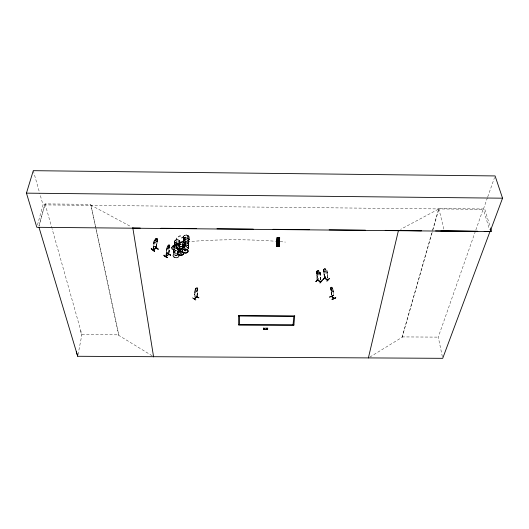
<?xml version="1.0" encoding="UTF-8"?>
<svg xmlns="http://www.w3.org/2000/svg" width="529" height="529" viewBox="0 0 529 529"><rect width="100%" height="100%" fill="white"/><g stroke="black" fill="none" stroke-linecap="round" stroke-linejoin="round"><path stroke-width="0.4" stroke-dasharray="2.65 1.98" d="M169.558 245.456L168.817 252.869M173.512 251.057L173.829 249.919M173.558 251.242L173.585 250.733M174.008 246.659L173.995 245.945M174.246 244.206L174.233 243.492M174.425 241.806C174.544 238.447 181.381 239.492 179.986 242.765M174.577 249.628L174.954 249.774L174.497 249.867M157.212 239.207L157.582 239.055L156.326 246.739M175.178 242.871L175.522 242.771M175.159 242.745L175.37 242.652M153.311 249.741L154.428 240.741M178.63 241.191L179.51 241.178M179.371 241.019C179.199 241.885 178.425 240.576 178.954 241.35M179.483 241.145L178.736 241.29M179.787 246.924L179.827 246.408M183.351 245.648C182.657 246.805 182.267 244.636 183.378 245.687M182.379 248.802L182.419 248.273M182.796 244.054L182.842 243.426M183.001 241.72L183.325 240.589M183.457 236.529L183.576 237.594M183.246 245.707L182.664 245.859L182.908 245.436M183.854 244.861L183.51 245.046L184.105 246.243M184.33 237.838L184.509 238.195L184.171 237.918M184.118 246.256L183.841 247.274L182.862 248.028M196.914 296.346L197.443 288.272C198.825 287.769 197.019 291.208 196.722 291.585L195.723 292.226L194.864 291.426M197.079 295.605L197.634 288.212M197.238 295.367L197.707 288.093M197.343 295.433L197.826 288.16L197.443 288.272M187.081 243.433L187.61 243.122M194.758 294.627L195.261 289.753M194.87 294.699L195.194 289.859L194.599 294.871M187.696 236.318C188.159 237.574 189.018 235.517 187.663 236.344M188.324 236.45L187.696 236.271M187.828 236.43L188.522 236.337M187.14 243.466L187.855 243.591M188.417 236.364L188.152 236.238M187.974 243.499L187.213 243.188M194.328 297.219L195.089 289.786M188.496 246.772L188.337 245.601M188.668 244.524L188.721 243.895M188.86 242.189L188.906 241.66M189.045 239.663A2.936 2.017 5.3 0 0 185.176 237.217A2.936 2.017 5.3 0 0 184.271 240.616A2.936 2.017 5.3 0 0 189.045 239.663L189.098 239.207M188.245 249.047L188.41 246.97M188.45 246.554L188.78 242.381A2.896 1.984 5.2 0 0 184.958 239.974A2.896 1.984 5.2 0 0 184.066 243.314A2.896 1.984 5.2 0 0 188.78 242.381M188.813 241.971A2.896 1.984 5.3 0 0 184.991 239.558A2.896 1.984 5.3 0 0 184.099 242.904A2.896 1.984 5.3 0 0 188.813 241.971L188.979 239.928A2.89 1.984 5.3 0 0 185.163 237.514A2.89 1.984 5.3 0 0 184.277 240.86A2.89 1.984 5.3 0 0 188.979 239.928M189.012 239.518A2.89 1.984 5.3 0 0 185.203 237.104A2.89 1.984 5.3 0 0 184.31 240.45A2.89 1.984 5.3 0 0 189.012 239.518L189.164 237.475A2.876 1.984 5.3 0 0 185.375 235.061A2.876 1.984 5.3 0 0 184.489 238.4A2.876 1.984 5.3 0 0 189.164 237.475M183.841 248.802L184.013 246.726M182.498 248.075L182.677 245.992M183.08 241.409L182.803 246.931M183.12 240.999L183.292 238.949M183.338 238.539L183.517 236.496M179.529 249.047L179.708 247.122M179.748 246.712L179.933 244.669M179.966 244.259A2.87 1.957 5.8 0 0 176.15 241.879A2.87 1.957 5.8 0 0 175.311 245.178A2.87 1.957 5.8 0 0 179.966 244.259L180.144 242.216A2.857 1.951 5.9 0 0 176.349 239.842A2.857 1.951 5.9 0 0 175.516 243.135A2.857 1.951 5.9 0 0 180.144 242.216M177.863 246.23L178.101 244.398L178.597 244.286L178.141 244.848L178.564 244.662M178.26 243.38C178.266 244.788 178.544 242.361 177.314 243.79L177.341 244.385L177.314 243.79M178.425 244.596C177.638 244.689 179.113 243.948 178.154 246.025A2.916 1.984 5.8 0 0 179.338 242.871A2.916 1.984 5.8 0 0 174.59 242.917A2.916 1.984 5.8 0 0 176.64 245.978M178.524 244.213L178.293 246.045L178.379 244.471L177.612 243.929L178.571 244.834M179.06 243.578L178.967 243.155L178.69 243.737M178.703 246.17L178.981 243.195L172.712 246.197L179.08 243.591M178.795 246.269L179.073 243.294M179.093 241.376L179.305 240.979M175.992 246.772L176.097 245.661C174.272 244.385 172.421 246.349 171.323 247.704L171.237 248.881L172.732 249.324L174.332 248.604M176.064 246.805L176.17 245.654M173.38 252.822L173.578 250.739A2.903 1.957 5.7 0 1 175.423 249.324M173.631 250.329L173.75 249M173.849 248.088L174.034 246.164M174.081 245.747L174.272 243.704M174.319 243.3L174.524 241.257M174.226 247.215L173.677 246.752L171.528 248.379L173.565 247.863M172.811 246.289L172.745 245.886M168.691 252.789L169.465 245.403C170.854 244.94 169.002 248.392 168.639 248.842L167.614 249.582L166.721 248.875M168.969 252.591L169.736 245.205M169.088 252.67L169.908 245.231C166.714 243.155 166.37 251.467 166.291 253.186M166.39 254.628L167.21 247.103L166.787 247.367L165.994 254.747M165.941 256.466L166.205 254.006M166.265 254.548L167.058 247.162M156.538 246.474L157.444 238.936M156.465 248.075L157.622 239.022L157.45 240.444L156.101 242.494L154.878 243.102L153.952 242.295M156.214 246.646L157.126 239.101M153.066 248.306L154.005 240.768L154.428 240.695M153.179 248.399L154.111 240.86L155.4 238.837L156.624 238.235M153.291 248.894L154.323 240.602M152.167 355.799L118.86 335.439L90.763 204.366L45.084 203.896L39.02 225.956M331.531 287.373L331.438 288.927L332.007 289.945L331.571 287.353M78.034 354.655L81.896 334.626L52.001 228.462M118.86 335.439L90.763 204.366M181.546 242.394L172.712 246.197M181.394 242.216L178.213 243.69L179.576 243.195M178.63 244.947L178.452 244.517M331.002 287.961L331.253 286.949M38.981 225.817L44.872 204.399M37.46 224.97L43.034 204.888L39.708 193.224M369.831 357.095L402.093 337.297L432.438 230.71M432.662 229.917L438.792 208.519L483.222 208.975L489.563 229.798M402.093 337.297L438.891 208.922L400.598 229.348M196.332 288.034L195.882 290.044L196.497 290.17C196.94 289.813 197.191 287.386 196.299 288.014M318.028 270.815L317.744 272.481L318.637 273.308L318.947 272.283L318.002 270.841M168.354 245.271L168.103 247.651L168.811 246.62L168.685 245.026L168.394 245.291M442.376 356.751L438.257 337.118L475.591 230.717M475.862 229.943L483.222 208.975M487.44 197.707L483.347 209.378L43.034 204.888M487.718 196.933L494.549 177.486M156.597 238.281L155.447 238.896L154.574 241.654L155.228 242.097L156.002 241.687L156.882 240.431L156.591 238.202L157.622 239.022M174.239 243.459L174.517 242.89M173.995 245.912L174.279 245.344M173.3 252.988L173.585 252.412M178.491 245.291L178.253 245.78A2.89 1.964 5.5 0 1 182.717 244.649A2.89 1.964 5.5 0 1 182.829 247.936M180.204 242.275L179.569 243.188M183.444 236.516C184.423 233.739 190.334 234.942 188.992 238.024M179.728 245.072L179.847 243.333M183.537 238.136L183.418 239.901M179.51 247.519L179.787 246.957M182.829 243.512L183.08 242.923M182.869 245.244L182.756 245.833M182.922 245.172L182.631 245.582M183.682 247.909A2.916 1.984 5.2 0 1 183.49 244.973L183.808 244.874M183.345 245.721L183.206 245.449M182.472 248.161L182.703 247.671M187.24 243.373L187.445 243.128M188.767 240.331L189.045 239.776A2.936 2.017 5.3 0 0 185.163 237.342A2.936 2.017 5.3 0 0 184.257 240.741A2.936 2.017 5.3 0 0 189.032 239.789L188.813 240.272M187.947 243.459L187.187 243.538M188.569 242.785L188.807 242.302M188.615 242.718L188.853 242.229A2.943 2.017 5.2 0 0 184.952 239.796A2.943 2.017 5.2 0 0 184.046 243.195A2.943 2.017 5.2 0 0 188.833 242.249M188.43 245.02L188.681 244.431M188.205 247.367L188.489 246.812M194.93 290.064L195.968 288.014L197 287.392L197.892 288.146M197.31 289.542L196.603 290.791L195.955 291.208L195.373 290.785L196.014 288.067L194.824 289.958M169.267 246.699L168.513 248.028L167.852 248.511L167.29 248.141L168.037 245.33L169.088 244.583M178.333 243.796L175.483 243.241L174.438 241.813M154.091 240.907L155.447 238.896M154.911 243.128L156.055 242.441L157.384 240.424M157.12 238.625L155.83 240.239L154.766 239.888M317.374 277.963L316.864 271.476L316.415 271.483L316.481 272.858L317.876 274.683L319.179 275.113L320.362 274.101M317.142 280.377L316.441 271.45L317.565 270.451L318.822 270.941L320.224 272.726L319.827 272.455M316.481 272.858L317.916 274.63L319.152 275.073M320.792 279.986L320.19 272.693L318.861 270.881L319.668 273.539L318.894 274.101L318.055 273.824L317.155 272.713L317.592 270.498L316.395 271.423L316.811 271.463L317.301 278.056M319.86 272.461L320.442 279.874M173.069 245.912L171.356 247.731L174.226 245.978L175.112 246.309M324.508 276.059L323.603 269.44L324.224 277.646M323.94 269.565C322.65 269.697 325.976 267.363 324.098 269.79L324.191 270.848L325.871 272.303L326.605 271.787L326.512 270.736L325.785 269.122L324.581 268.653L325.824 269.069L327.147 270.974L327.795 278.221M323.45 269.526L323.609 270.934L324.925 272.819L326.175 273.301L327.306 272.349M327.458 278.095L326.882 270.703L327.881 278.135M323.642 270.908L324.951 272.792L326.155 273.262M178.485 245.277C181.381 241.998 184.323 247.46 187.445 245.694L186.003 246.064M183.074 243.009L183.497 242.487M188.992 238.037L187.332 239.002L184.456 238.513M188.436 244.934L187.438 245.78M188.007 245.449L188.43 245.039M331.63 291.082L330.585 287.564C333.468 285.23 333.025 293.469 333.204 294.349M169.855 245.284L169.465 245.403M167.633 249.536L168.639 248.842M195.69 292.2L196.709 291.558M154.442 240.629L154.005 240.768M156.2 238.665L155.275 240.285L155.526 241.257L156.353 240.298L156.167 238.639M154.058 241.184L157.589 239.3M182.538 242.474C183.318 241.237 180.713 241.072 181.209 242.348C182.194 243.525 182.412 242.203 182.115 241.383M181.685 242.844L181.262 241.746M331.333 294.832L330.784 287.525L331.676 294.97M330.658 287.584L330.995 287.723M331.683 291.036L332.463 291.796L333.045 291.109M172.838 245.985L179.086 243.34M178.676 244.782L178.247 245.059L177.949 244.656M172.804 248.716L171.211 248.848L172.745 249.278L174.299 248.57M187.96 236.106L188.059 236.496M187.326 238.996L188.007 238.784M182.181 248.246L179.285 247.757A2.91 1.977 5.5 0 0 183.689 247.427A2.91 1.977 5.5 0 0 182.141 244.504A2.91 1.977 5.5 0 0 178.306 245.84M81.896 334.626L118.946 334.837M402.027 336.913L438.257 337.118M186.096 234.969L186.856 235.028M177.063 239.749L177.823 239.809M182.908 245.502L183.12 245.443M186.016 245.978L183.867 245.41M176.183 250.733L174.286 249.827M181.672 244.305L182.406 244.497M323.808 269.572L324.561 277.771M317.539 270.478L318.861 270.881M320.19 272.693L319.8 272.528M326.796 270.795L327.127 270.921M187.669 242.434L185.514 241.859L183.497 242.593L186.274 242.018L188.542 243.446M90.624 205.001L131.337 226.848M196.722 291.585L197.8 289.548M174.292 249.728L176.197 250.634A2.903 1.957 5.7 0 1 173.968 249.245M169.908 245.297L169.029 244.61L169.379 245.635M156.564 238.248L157.582 239.055M184.469 238.493A2.89 1.99 5.3 0 1 185.362 235.134A2.89 1.99 5.3 0 1 189.177 237.554A2.89 1.99 5.3 0 1 184.469 238.493L183.583 237.607M187.676 242.441L188.701 243.981M197.859 288.179L196.947 287.419L197.377 288.497M178.716 243.439L178.432 246.302L178.571 243.638M173.922 249.238L174.279 249.82M179.086 247.618L179.596 248.729M179.437 248.194L179.073 247.717A2.929 1.984 5.8 0 0 178.947 245.059A2.929 1.984 5.8 0 0 175 244.748A2.929 1.984 5.8 0 0 174.524 247.393M182.981 244.504L183.332 245.092M331.101 289.006L331.683 290.302L332.199 290.778L332.635 290.428L332.067 287.624L332.939 289.753M173.519 251.09L173.717 251.665M173.975 246.507L174.167 247.089M174.213 244.054L174.405 244.636M179.814 246.362L179.622 245.78L179.787 246.296M182.809 243.968L182.968 244.59M183.008 241.766L183.199 242.348M188.331 245.601L188.489 246.117M188.132 248.101L188.324 248.696A2.969 2.01 5.1 0 0 185.11 246.679A2.969 2.01 5.1 0 0 182.412 248.736M188.701 241.019L188.893 241.614M188.899 238.566L189.091 239.161M484.862 209.524L490.396 227.589M80.408 330.579L81.777 335.227M33.287 170.675L39.49 192.45M45.084 203.896L51.776 227.668M438.792 208.519L444.115 230.148M333.072 289.661L333.541 294.488M332.86 289.462L333.415 294.541M330.87 287.783L331.551 295.03M330.784 287.525L331.465 294.779M325.176 268.851L325.553 273.063M323.603 269.44L324.244 276.746M320.263 272.6L320.872 279.894M319.88 272.481L320.521 279.781M316.514 271.364L317.089 278.664M182.664 242.15A223.767 86.134 -3.2 0 1 275.589 241.264M280.132 241.627A223.767 86.134 -3.2 0 1 285.409 242.103M186.334 250.891A2.923 1.977 5.1 0 1 184.105 250.713M182.69 248.015A2.923 1.977 5.1 0 1 185.467 247.003A2.923 1.977 5.1 0 1 188.086 248.438M186.36 250.772A2.969 2.01 5.1 0 1 184.099 250.601M182.399 248.868A2.969 2.01 5.1 0 1 182.432 248.346M182.664 247.85A2.969 2.01 5.1 0 1 185.871 246.871A2.969 2.01 5.1 0 1 188.304 248.809M184.31 248.101A2.962 2.01 5.2 0 1 183.14 245.053A2.962 2.01 5.2 0 1 187.656 245.006A2.962 2.01 5.2 0 1 187.246 248.068M185.626 250.548A2.929 1.984 5.1 0 1 184.138 250.296M182.465 248.59A2.929 1.984 5.1 0 1 185.124 246.56A2.929 1.984 5.1 0 1 188.284 248.531M183.49 244.973A2.916 1.984 5.2 0 1 187.782 245.311A2.916 1.984 5.2 0 1 187.213 248.187M186.373 250.647A2.969 2.01 5.1 0 1 184.846 250.66M184.323 247.969A2.962 2.01 5.2 0 1 183.153 244.927A2.962 2.01 5.2 0 1 187.663 244.881A2.962 2.01 5.2 0 1 187.259 247.942M185.077 247.989A2.916 1.984 5.2 0 1 183.067 244.94A2.916 1.984 5.2 0 1 187.815 244.894A2.916 1.984 5.2 0 1 186.572 247.975M182.168 248.134A2.89 1.964 5.5 0 1 179.331 247.658M178.306 245.972A2.896 1.964 5.5 0 1 182.366 244.729A2.896 1.964 5.5 0 1 183.365 247.83M182.816 248.147A2.896 1.964 5.5 0 1 179.311 247.87M179.258 246.864A2.956 1.997 5.4 0 1 183.728 248.048M179.271 247.036A2.916 1.971 5.4 0 1 183.682 248.2M179.271 246.739A2.956 1.997 5.4 0 1 183.742 247.916M179.311 246.62A2.91 1.971 5.4 0 1 183.715 247.777M181.771 252.888A2.962 1.997 5.4 0 1 179.516 252.71M181.764 252.717A2.916 1.964 5.4 0 1 179.549 252.538M181.758 253.021A2.962 1.997 5.4 0 1 179.503 252.842M181.731 253.133A2.916 1.964 5.4 0 1 179.51 252.961M174.18 247.182A2.883 1.951 5.8 0 1 175.416 244.867A2.883 1.951 5.8 0 1 179.06 245.489A2.883 1.951 5.8 0 1 179.086 248.008M174.51 247.519A2.929 1.984 5.8 0 1 174.993 244.874A2.929 1.984 5.8 0 1 178.934 245.185A2.929 1.984 5.8 0 1 179.133 247.883M176.415 246.6A2.89 1.951 5.7 0 0 175.681 246.673A2.883 1.951 5.7 0 1 176.415 246.607M174.577 247.235A2.883 1.951 5.8 0 1 175.046 244.629A2.883 1.951 5.8 0 1 178.928 244.94A2.883 1.951 5.8 0 1 179.126 247.592M176.633 246.091A2.876 1.957 5.8 0 1 174.497 243.228A2.876 1.957 5.8 0 1 178.934 242.771A2.876 1.957 5.8 0 1 178.762 245.873M179.04 247.698A2.903 1.957 5.7 0 1 179.556 248.683M177.215 255.6A2.91 1.951 5.7 0 1 174.365 255.123M173.34 253.239A2.91 1.951 5.7 0 1 176.686 251.811M177.248 255.487A2.956 1.977 5.7 0 1 175 255.309M173.307 253.087A2.956 1.977 5.7 0 1 176.706 251.639M174.59 252.505A2.943 1.984 5.7 0 1 174.749 249.364M176.521 255.262A2.916 1.951 5.7 0 1 175.767 255.203M173.353 253.331A2.916 1.951 5.7 0 1 176.726 251.387M174.603 252.631A2.903 1.957 5.7 0 1 173.585 250.739M177.255 255.355A2.956 1.977 5.7 0 1 175.013 255.183M173.3 253.477A2.956 1.977 5.7 0 1 176.719 251.506M175.251 252.69A2.943 1.984 5.7 0 1 173.545 250.977A2.943 1.984 5.7 0 1 174.755 249.232M176.183 250.832A2.89 1.951 5.7 0 1 173.955 249.47M179.007 247.929A2.89 1.951 5.7 0 1 179.357 248.399M175.278 252.518A2.903 1.957 5.7 0 1 174.239 249.437M172.441 248.901L172.507 249.304L172.441 248.901M319.417 274.088L318.418 272.918L317.565 273.513L318.174 272.64L317.42 271.37L318.365 272.501L319.199 271.959L318.617 272.792L319.41 274.121M169.042 247.493L168.401 247.155L167.581 248.59L168.242 247.076L167.832 246.395L168.434 246.745L169.234 245.37L168.592 246.831L169.042 247.493M325.004 268.997L324.753 270.643L325.613 271.503L325.904 270.498L325.031 268.963M182.75 237.164L181.923 238.149L181.209 237.832L181.745 237.6A3.253 1.838 -43.7 0 0 179.298 236.423A3.253 1.838 -43.7 0 0 176.415 239.915L176.944 239.69L176.064 240.688L175.317 240.397L175.84 240.166A3.895 2.202 -43.7 0 1 179.291 235.987A3.895 2.202 -43.7 0 1 182.221 237.395L182.75 237.164M183.887 245.383A2.903 1.977 5.2 0 0 188.608 244.451A2.903 1.977 5.2 0 0 184.78 242.044A2.903 1.977 5.2 0 0 183.887 245.383M183.907 245.238A2.896 1.977 5.2 0 0 188.615 244.312A2.896 1.977 5.2 0 0 184.793 241.912A2.896 1.977 5.2 0 0 183.907 245.238M184.059 243.069A2.943 2.017 5.2 0 0 188.846 242.123A2.943 2.017 5.2 0 0 184.965 239.67A2.943 2.017 5.2 0 0 184.059 243.069M183.874 245.608A2.896 1.977 5.2 0 0 188.582 244.676A2.896 1.977 5.2 0 0 184.766 242.275A2.896 1.977 5.2 0 0 183.874 245.608M173.995 249.106A2.89 1.951 5.7 0 0 176.217 250.468A2.883 1.951 5.7 0 1 174.001 249.106M179.562 248.537A2.89 1.951 5.7 0 0 179.04 247.559A2.883 1.951 5.7 0 1 179.556 248.544M175.502 243.34A2.857 1.944 5.9 0 0 180.124 242.421A2.857 1.944 5.9 0 0 176.336 240.047A2.857 1.944 5.9 0 0 175.502 243.34M175.271 245.344A2.916 1.984 5.8 0 0 179.999 244.405A2.916 1.984 5.8 0 0 176.124 241.991A2.916 1.984 5.8 0 0 175.271 245.344"/><path stroke-width="0.79" d="M239.492 324.396L239.472 315.912M238.652 315.906L294.646 316.263M294.693 315.767L293.84 325.487L238.685 325.15L238.652 315.403M238.685 324.389L293.866 324.727M317.155 280.416L317.585 280.377M276.654 246.494L277.242 237.7M276.607 246.494L277.136 237.62M276.958 246.567L277.447 237.7L276.984 237.693M277.599 237.627L277.269 246.567L276.912 246.567M277.751 237.706L277.216 246.574L277.765 237.693L277.427 237.706M278.876 237.726L278.366 246.593L279.028 237.581L279.517 237.653L279.16 246.587L279.682 237.719L279.16 237.726M279.206 237.726L278.644 246.593L279.16 246.587M279.305 237.713L278.829 246.6L279.365 237.726M198.818 297.807L195.651 295.949L198.838 297.807M195.842 299.692L195.664 299.983L192.609 297.9M197.033 297.225L196.881 296.782M194.639 298.482L194.533 298.409M177.499 251.407L181.222 249.509L177.506 251.427M179.033 250.521L176.309 247.665L179.073 250.402M178.445 246.818L174.59 248.471M176.752 247.605L179.543 250.323L176.812 247.559M170.708 255.328L167.151 252.928L170.682 255.19M167.64 257.385C167.766 257.901 163.157 256.168 164.089 255.137M168.949 254.29L168.513 254.218M166.271 256.01L165.908 256.492M166.146 255.93L166.218 256.287M156.445 248.108L155.995 248.174L156.075 247.77M154.878 246.699L158.204 249.219L154.898 246.507M151.149 248.643L154.27 251.288L154.488 250.991M153.265 249.39L152.954 249.926M324.403 278.042L328.066 279.768L327.55 279.471M489.999 231.497L442.707 358.325L77.723 356.275L76.288 351.686M368.376 357.954L398.43 230.505L421.527 230.756M26.45 193.145L33.287 170.675L495.091 175.932L502.55 198.19L490.105 231.557L36.818 227.291L26.45 193.145L502.55 198.19M167.448 257.689L164.063 255.328M165.775 256.393L168.83 254.211M325.5 277.077L322.862 279.59L325.348 277.024M318.048 278.922L316.005 281.567M331.617 296.359L333.964 298.515M315.978 281.58L318.207 278.829L315.992 281.441M320.984 281.481L320.706 281.402M319.9 282.876L322.326 280.324L320.105 282.922M168.91 254.35L166.007 256.472M167.581 257.583L164.023 255.335M324.27 278.128L324.694 278.466M323.067 279.669L325.494 276.938M326.988 281.137L329.455 278.591M194.183 298.852L194.632 298.733M196.861 297.153L197.291 296.703L194.348 298.905M265.082 328.013L264.216 328.707L263.707 328.006M263.343 329.309L263.673 329.494L264.216 328.522M267.753 328.033L266.887 328.721L266.378 328.02M266.008 329.322L266.338 329.507L266.881 328.542M263.343 329.494L264.05 328.654M265.049 329.322L264.388 328.846L265.089 328.198M266.008 329.507L266.715 328.668M266.894 328.992L267.72 329.521L267.059 328.859L267.76 328.211M167.27 252.981L170.662 255.381M276.455 246.567L278.975 246.514M278.704 246.587L278.347 246.587M176.117 247.863L178.868 250.607M194.216 298.832L197.152 296.657M156.346 247.956L152.841 249.833M156.465 248.094L153.04 249.9M158.191 249.199L154.931 246.646M333.316 295.361L329.58 297.106M332.053 299.209L335.69 297.536M332.186 299.48L335.836 297.82L332.073 299.394M177.989 248.908L177.585 249.04L178.028 248.888M177.79 249.265L178.22 249.08M177.38 251.275L181.348 249.767M317.215 280.284L320.977 281.494M320.905 281.613L317.109 280.39M278.538 246.514L279.008 237.647M327.92 279.848L324.323 278.485M238.645 315.681L294.706 316.044M264.222 328.978L265.055 329.501M276.674 245.535L279.028 245.555M132.852 227.999L140.271 228.072M160.889 228.263L196.358 228.601M216.976 228.792L253.265 229.136M273.063 229.322L309.353 229.665M329.15 229.851L365.44 230.194M385.238 230.379L421.375 230.723M441.034 230.909L477.793 231.252M277.057 238.473L279.438 238.493M277.024 239.082L279.405 239.101M276.978 239.987L279.352 240.007M276.938 240.788L279.305 240.814M276.885 241.693L279.252 241.713M435.552 230.909L477.621 231.365M484.22 231.431L491.6 231.51L490.641 228.369M333.931 298.495L333.541 298.118M324.614 278.604L324.68 278.128M331.828 296.372L331.452 296.452L333.792 298.263M154.461 251.182L151.307 248.537L154.415 251.182M333.349 295.546L329.673 297.053M263.396 328.192L264.05 328.833M266.067 328.205L266.715 328.853M176.951 247.499L179.701 250.27M329.289 278.505L326.796 280.919M39.04 227.53L77.723 356.275M132.786 227.629L153.595 356.89M293.833 316.263L293.066 324.72M156.181 247.909L156.134 248.273L156.234 247.903M183.272 252.426A2.943 1.984 5.1 0 0 188.059 251.487A2.943 1.984 5.1 0 0 184.178 249.073A2.943 1.984 5.1 0 0 183.272 252.426M183.279 252.505A2.929 1.977 5.1 0 0 188.033 251.573A2.929 1.977 5.1 0 0 184.171 249.172A2.929 1.977 5.1 0 0 183.279 252.505M178.67 254.747A2.916 1.957 5.4 0 0 183.404 253.827A2.916 1.957 5.4 0 0 179.543 251.44A2.916 1.957 5.4 0 0 178.67 254.747M178.683 254.601A2.91 1.957 5.4 0 0 183.411 253.682A2.916 1.957 5.4 0 0 179.556 251.295A2.916 1.957 5.4 0 0 178.683 254.601A2.916 1.957 5.4 0 0 183.418 253.675A2.91 1.957 5.4 0 0 179.556 251.301A2.91 1.957 5.4 0 0 178.683 254.601M174.147 257.14A2.929 1.957 5.6 0 0 178.888 256.215A2.929 1.957 5.6 0 0 175 253.841A2.929 1.957 5.6 0 0 174.147 257.14"/></g></svg>
